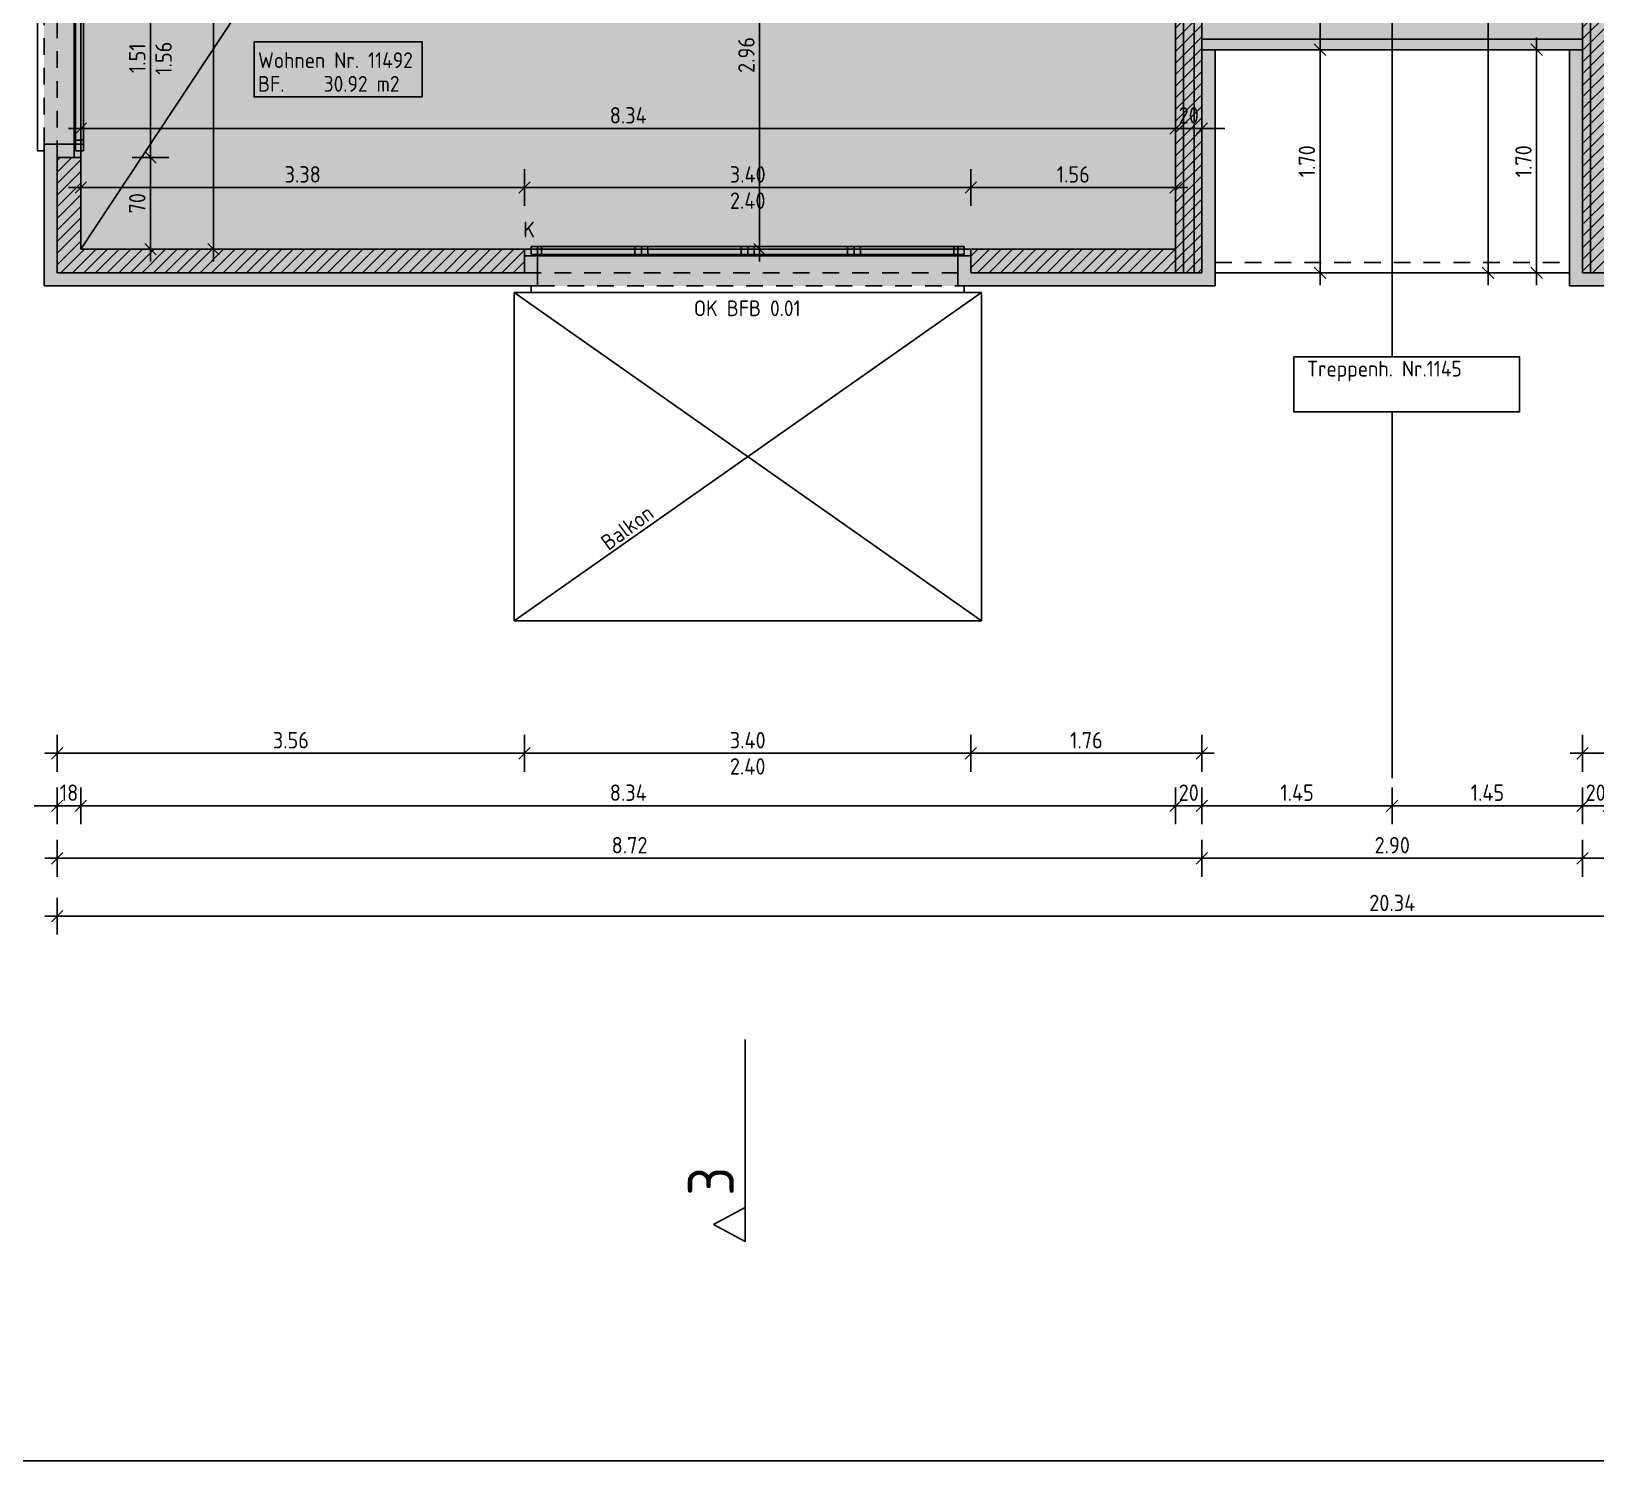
# Model space of a CAD drawing. Header units: metres. Extents: x 1586.5 to 1626.3, y 2286.8 to 2315.7.
# Drawn here: x 1601.27 to 1613.19, y 2286.77 to 2297.66 of the extents above; entities that cross this region are included whole.
import ezdxf
from ezdxf.enums import TextEntityAlignment as Align

# ---------------------------------------------------------------- set-up
doc = ezdxf.new("R2010")
doc.units = ezdxf.units.M
doc.header["$LTSCALE"] = 0.02
doc.header["$MEASUREMENT"] = 0
doc.linetypes.add('VERDECKT', pattern=[9.525, 6.35, -3.175])
for name, color, linetype in [('BEM', 7, 'Continuous'), ('DAEMMUNG', 7, 'Continuous'), ('E-TECHNIK', 30, 'Continuous'), ('FENSTER', 4, 'Continuous'), ('RAHMEN', 7, 'Continuous'), ('SCHRAFFUR', 8, 'Continuous'), ('SONSTIGES', 7, 'Continuous'), ('TEXT', 7, 'Continuous'), ('VERDECKT', 7, 'Continuous'), ('WAND AUSSEN', 7, 'Continuous'), ('WAND INNEN', 7, 'Continuous')]:
    doc.layers.add(name, color=color, linetype=linetype)
doc.layers.add('EBF', color=7, linetype='Continuous', true_color=0x61e5e5)
doc.styles.add('SIMPLEX', font='isocp.shx')
doc.styles.add('TEXT', font='isocp.shx', dxfattribs={"height": 0.12})
doc.dimstyles.new('SIMPLEX 1', dxfattribs={"dimscale": 1.25, "dimtxt": 0.1, "dimasz": 0.07, "dimexe": 0.05, "dimexo": 0.05, "dimgap": 0.03, "dimtad": 1, "dimzin": 0, "dimdsep": 46, "dimtxsty": 'SIMPLEX', "dimblk": 'MCAD', "dimcen": 0.05, "dimdle": 0.05, "dimse1": 1, "dimse2": 1, "dimadec": 0, "dimazin": 0, "dimtfac": 1, "dimtix": 1, "dimtmove": 2, "dimatfit": 3, "dimfxl": 1, "dimtolj": 1, "dimtzin": 0, "dimarcsym": 1})
pattern_1 = [(45, (45.89, -0.57), (-0.0441941738, 0.0441941738), [])]

# ---------------------------------------------------------------- blocks, each defined once
blk = doc.blocks.new('MCAD')
at = {"color": 0}
for p, q in [((0, 1.6), (0, -1.6)), ((1.07, 0), (-1.07, 0)), ((0.5, 0.5), (-0.5, -0.5))]:
    blk.add_line(p, q, dxfattribs=at)
blk = doc.blocks.new('*D23')
at = {"layer": 'BEM', "color": 0, "lineweight": -2, "transparency": 16777216}
blk.add_line((1598.51, 2308.513), (1598.51, 2296.088), dxfattribs=at)
at = {"layer": 'Defpoints', "color": 0, "transparency": 16777216}
for p in [(1601.65, 2308.6), (1598.51, 2296), (1601.65, 2296)]:
    blk.add_point(p, dxfattribs=at)
at = {"layer": 'BEM', "color": 0, "lineweight": -2, "transparency": 16777216, "xscale": 0.08750000000000001, "yscale": 0.08750000000000001, "zscale": 0.08750000000000001}
for p, rotation in [((1598.51, 2308.6), 90), ((1598.51, 2296), 270)]:
    blk.add_blockref('MCAD', p, dxfattribs=dict(at, rotation=rotation))
at = {"layer": 'BEM', "color": 0, "transparency": 16777216, "insert": (1598.41, 2302.3), "char_height": 0.125, "attachment_point": 5, "rotation": 90, "style": 'SIMPLEX'}
blk.add_mtext('\\A1;12.60', dxfattribs=at)
blk = doc.blocks.new('*D24')
at = {"layer": 'BEM', "color": 0, "lineweight": -2, "transparency": 16777216}
for p, q in [((1598.51, 2296.0875), (1598.51, 2296.175)), ((1598.51, 2296), (1598.51, 2295.82)), ((1598.51, 2295.7325), (1598.51, 2295.645))]:
    blk.add_line(p, q, dxfattribs=at)
at = {"layer": 'Defpoints', "color": 0, "transparency": 16777216}
for p in [(1601.65, 2296), (1598.51, 2295.82), (1601.47, 2295.82)]:
    blk.add_point(p, dxfattribs=at)
at = {"layer": 'BEM', "color": 0, "lineweight": -2, "transparency": 16777216, "xscale": 0.08750000000000001, "yscale": 0.08750000000000001, "zscale": 0.08750000000000001}
for p, rotation in [((1598.51, 2296), 270), ((1598.51, 2295.82), 90)]:
    blk.add_blockref('MCAD', p, dxfattribs=dict(at, rotation=rotation))
at = {"layer": 'BEM', "color": 0, "transparency": 16777216, "insert": (1598.41, 2295.91), "char_height": 0.125, "attachment_point": 5, "rotation": 90, "style": 'SIMPLEX'}
blk.add_mtext('\\A1;18', dxfattribs=at)
blk = doc.blocks.new('*D25')
at = {"layer": 'BEM', "color": 0, "lineweight": -2, "transparency": 16777216}
blk.add_line((1597.98, 2308.693), (1597.98, 2295.907), dxfattribs=at)
at = {"layer": 'Defpoints', "color": 0, "transparency": 16777216}
for p in [(1601.47, 2308.78), (1597.98, 2295.82), (1601.47, 2295.82)]:
    blk.add_point(p, dxfattribs=at)
at = {"layer": 'BEM', "color": 0, "lineweight": -2, "transparency": 16777216, "xscale": 0.08750000000000001, "yscale": 0.08750000000000001, "zscale": 0.08750000000000001}
for p, rotation in [((1597.98, 2308.78), 90), ((1597.98, 2295.82), 270)]:
    blk.add_blockref('MCAD', p, dxfattribs=dict(at, rotation=rotation))
at = {"layer": 'BEM', "color": 0, "transparency": 16777216, "insert": (1597.88, 2302.3), "char_height": 0.125, "attachment_point": 5, "rotation": 90, "style": 'SIMPLEX'}
blk.add_mtext('\\A1;12.96', dxfattribs=at)
blk = doc.blocks.new('*D33')
at = {"layer": 'BEM', "color": 0, "lineweight": -2, "transparency": 16777216}
blk.add_line((1598.91, 2298.1225), (1598.91, 2296.7875), dxfattribs=at)
at = {"layer": 'Defpoints', "color": 0, "transparency": 16777216}
for p in [(1601.47, 2298.21), (1598.91, 2296.7), (1601.47, 2296.7)]:
    blk.add_point(p, dxfattribs=at)
at = {"layer": 'BEM', "color": 0, "lineweight": -2, "transparency": 16777216, "xscale": 0.08750000000000001, "yscale": 0.08750000000000001, "zscale": 0.08750000000000001}
for p, rotation in [((1598.91, 2298.21), 90), ((1598.91, 2296.7), 270)]:
    blk.add_blockref('MCAD', p, dxfattribs=dict(at, rotation=rotation))
at = {"layer": 'BEM', "color": 0, "transparency": 16777216, "char_height": 0.125, "attachment_point": 5, "rotation": 90, "style": 'SIMPLEX'}
for s, insert in [('\\A1;1.51', (1598.81, 2297.455)), ('\\A1;1.56', (1599.01, 2297.455))]:
    blk.add_mtext(s, dxfattribs=dict(at, insert=insert))
blk = doc.blocks.new('*D34')
at = {"layer": 'BEM', "color": 0, "lineweight": -2, "transparency": 16777216}
blk.add_line((1598.91, 2296.6125), (1598.91, 2295.9075), dxfattribs=at)
at = {"layer": 'Defpoints', "color": 0, "transparency": 16777216}
for p in [(1601.47, 2296.7), (1598.91, 2295.82), (1601.47, 2295.82)]:
    blk.add_point(p, dxfattribs=at)
at = {"layer": 'BEM', "color": 0, "lineweight": -2, "transparency": 16777216, "xscale": 0.08750000000000001, "yscale": 0.08750000000000001, "zscale": 0.08750000000000001}
for p, rotation in [((1598.91, 2296.7), 90), ((1598.91, 2295.82), 270)]:
    blk.add_blockref('MCAD', p, dxfattribs=dict(at, rotation=rotation))
at = {"layer": 'BEM', "color": 0, "transparency": 16777216, "insert": (1598.81, 2296.26), "char_height": 0.125, "attachment_point": 5, "rotation": 90, "style": 'SIMPLEX'}
blk.add_mtext('\\A1;88', dxfattribs=at)
blk = doc.blocks.new('*D51')
at = {"layer": 'BEM', "color": 0, "lineweight": -2, "transparency": 16777216}
blk.add_line((1602.18, 2298.1225), (1602.18, 2296.7875), dxfattribs=at)
at = {"layer": 'Defpoints', "color": 0, "transparency": 16777216}
for p in [(1601.65, 2298.21), (1601.65, 2296.7), (1602.18, 2296.7)]:
    blk.add_point(p, dxfattribs=at)
at = {"layer": 'BEM', "color": 0, "lineweight": -2, "transparency": 16777216, "xscale": 0.08750000000000001, "yscale": 0.08750000000000001, "zscale": 0.08750000000000001}
for p, rotation in [((1602.18, 2298.21), 90), ((1602.18, 2296.7), 270)]:
    blk.add_blockref('MCAD', p, dxfattribs=dict(at, rotation=rotation))
at = {"layer": 'BEM', "color": 0, "transparency": 16777216, "char_height": 0.125, "attachment_point": 5, "rotation": 90, "style": 'SIMPLEX'}
for s, insert in [('\\A1;1.51', (1602.08, 2297.455)), ('\\A1;1.56', (1602.28, 2297.455))]:
    blk.add_mtext(s, dxfattribs=dict(at, insert=insert))
blk = doc.blocks.new('*D52')
at = {"layer": 'BEM', "color": 0, "lineweight": -2, "transparency": 16777216}
blk.add_line((1602.18, 2296.6125), (1602.18, 2296.0875), dxfattribs=at)
at = {"layer": 'Defpoints', "color": 0, "transparency": 16777216}
for p in [(1601.65, 2296.7), (1601.65, 2296), (1602.18, 2296)]:
    blk.add_point(p, dxfattribs=at)
at = {"layer": 'BEM', "color": 0, "lineweight": -2, "transparency": 16777216, "xscale": 0.08750000000000001, "yscale": 0.08750000000000001, "zscale": 0.08750000000000001}
for p, rotation in [((1602.18, 2296.7), 90), ((1602.18, 2296), 270)]:
    blk.add_blockref('MCAD', p, dxfattribs=dict(at, rotation=rotation))
at = {"layer": 'BEM', "color": 0, "transparency": 16777216, "insert": (1602.08, 2296.35), "char_height": 0.125, "attachment_point": 5, "rotation": 90, "style": 'SIMPLEX'}
blk.add_mtext('\\A1;70', dxfattribs=at)
blk = doc.blocks.new('*D59')
at = {"layer": 'BEM', "color": 0, "lineweight": -2, "transparency": 16777216}
blk.add_line((1602.66, 2299.9925), (1602.66, 2296.0875), dxfattribs=at)
at = {"layer": 'Defpoints', "color": 0, "transparency": 16777216}
for p in [(1601.65, 2300.08), (1601.65, 2296), (1602.66, 2296)]:
    blk.add_point(p, dxfattribs=at)
at = {"layer": 'BEM', "color": 0, "lineweight": -2, "transparency": 16777216, "xscale": 0.08750000000000001, "yscale": 0.08750000000000001, "zscale": 0.08750000000000001}
for p, rotation in [((1602.66, 2300.08), 90), ((1602.66, 2296), 270)]:
    blk.add_blockref('MCAD', p, dxfattribs=dict(at, rotation=rotation))
at = {"layer": 'BEM', "color": 0, "transparency": 16777216, "insert": (1602.56, 2298.04), "char_height": 0.125, "attachment_point": 5, "rotation": 90, "style": 'SIMPLEX'}
blk.add_mtext('\\A1;4.08', dxfattribs=at)
blk = doc.blocks.new('*D90')
at = {"layer": 'BEM', "color": 0, "lineweight": -2, "transparency": 16777216}
blk.add_line((1606.82, 2298.873), (1606.82, 2296.088), dxfattribs=at)
at = {"layer": 'Defpoints', "color": 0, "transparency": 16777216}
for p in [(1607.22, 2298.96), (1606.82, 2296), (1608.43, 2296)]:
    blk.add_point(p, dxfattribs=at)
at = {"layer": 'BEM', "color": 0, "lineweight": -2, "transparency": 16777216, "xscale": 0.08750000000000001, "yscale": 0.08750000000000001, "zscale": 0.08750000000000001}
for p, rotation in [((1606.82, 2298.96), 90), ((1606.82, 2296), 270)]:
    blk.add_blockref('MCAD', p, dxfattribs=dict(at, rotation=rotation))
at = {"layer": 'BEM', "color": 0, "transparency": 16777216, "insert": (1606.72, 2297.48), "char_height": 0.125, "attachment_point": 5, "rotation": 90, "style": 'SIMPLEX'}
blk.add_mtext('\\A1;2.96', dxfattribs=at)
blk = doc.blocks.new('*D100')
at = {"layer": 'BEM', "color": 0, "lineweight": -2, "transparency": 16777216}
blk.add_line((1611.09, 2302.3725), (1611.09, 2297.6075), dxfattribs=at)
at = {"layer": 'Defpoints', "color": 0, "transparency": 16777216}
for p in [(1610.19, 2302.46), (1610.19, 2297.52), (1611.09, 2297.52)]:
    blk.add_point(p, dxfattribs=at)
at = {"layer": 'BEM', "color": 0, "lineweight": -2, "transparency": 16777216, "xscale": 0.08750000000000001, "yscale": 0.08750000000000001, "zscale": 0.08750000000000001}
for p, rotation in [((1611.09, 2302.46), 90), ((1611.09, 2297.52), 270)]:
    blk.add_blockref('MCAD', p, dxfattribs=dict(at, rotation=rotation))
at = {"layer": 'BEM', "color": 0, "transparency": 16777216, "insert": (1610.99, 2299.99), "char_height": 0.125, "attachment_point": 5, "rotation": 90, "style": 'SIMPLEX'}
blk.add_mtext('\\A1;4.94', dxfattribs=at)
blk = doc.blocks.new('*D129')
at = {"layer": 'BEM', "color": 0, "lineweight": -2, "transparency": 16777216}
blk.add_line((1601.7375, 2296.92), (1609.9025, 2296.92), dxfattribs=at)
at = {"layer": 'Defpoints', "color": 0, "transparency": 16777216}
for p in [(1601.65, 2300.08), (1609.99, 2296.92), (1609.99, 2296)]:
    blk.add_point(p, dxfattribs=at)
at = {"layer": 'BEM', "color": 0, "lineweight": -2, "transparency": 16777216, "xscale": 0.08750000000000001, "yscale": 0.08750000000000001, "zscale": 0.08750000000000001, "rotation": 180}
blk.add_blockref('MCAD', (1601.65, 2296.92), dxfattribs=at)
at = {"layer": 'BEM', "color": 0, "lineweight": -2, "transparency": 16777216, "xscale": 0.08750000000000001, "yscale": 0.08750000000000001, "zscale": 0.08750000000000001}
blk.add_blockref('MCAD', (1609.99, 2296.92), dxfattribs=at)
at = {"layer": 'BEM', "color": 0, "transparency": 16777216, "insert": (1605.82, 2297.02), "char_height": 0.125, "attachment_point": 5, "style": 'SIMPLEX'}
blk.add_mtext('\\A1;8.34', dxfattribs=at)
blk = doc.blocks.new('*D130')
at = {"layer": 'BEM', "color": 0, "lineweight": -2, "transparency": 16777216}
blk.add_line((1609.9025, 2296.47), (1608.5175, 2296.47), dxfattribs=at)
at = {"layer": 'Defpoints', "color": 0, "transparency": 16777216}
for p in [(1608.43, 2296.47), (1608.43, 2296), (1609.99, 2296)]:
    blk.add_point(p, dxfattribs=at)
at = {"layer": 'BEM', "color": 0, "lineweight": -2, "transparency": 16777216, "xscale": 0.08750000000000001, "yscale": 0.08750000000000001, "zscale": 0.08750000000000001, "rotation": 180}
blk.add_blockref('MCAD', (1608.43, 2296.47), dxfattribs=at)
at = {"layer": 'BEM', "color": 0, "lineweight": -2, "transparency": 16777216, "xscale": 0.08750000000000001, "yscale": 0.08750000000000001, "zscale": 0.08750000000000001}
blk.add_blockref('MCAD', (1609.99, 2296.47), dxfattribs=at)
at = {"layer": 'BEM', "color": 0, "transparency": 16777216, "insert": (1609.21, 2296.57), "char_height": 0.125, "attachment_point": 5, "style": 'SIMPLEX'}
blk.add_mtext('\\A1;1.56', dxfattribs=at)
blk = doc.blocks.new('*D131')
at = {"layer": 'BEM', "color": 0, "lineweight": -2, "transparency": 16777216}
blk.add_line((1608.342, 2296.47), (1605.118, 2296.47), dxfattribs=at)
at = {"layer": 'Defpoints', "color": 0, "transparency": 16777216}
for p in [(1605.03, 2296.47), (1605.03, 2296), (1608.43, 2296)]:
    blk.add_point(p, dxfattribs=at)
at = {"layer": 'BEM', "color": 0, "lineweight": -2, "transparency": 16777216, "xscale": 0.08750000000000001, "yscale": 0.08750000000000001, "zscale": 0.08750000000000001, "rotation": 180}
blk.add_blockref('MCAD', (1605.03, 2296.47), dxfattribs=at)
at = {"layer": 'BEM', "color": 0, "lineweight": -2, "transparency": 16777216, "xscale": 0.08750000000000001, "yscale": 0.08750000000000001, "zscale": 0.08750000000000001}
blk.add_blockref('MCAD', (1608.43, 2296.47), dxfattribs=at)
at = {"layer": 'BEM', "color": 0, "transparency": 16777216, "char_height": 0.125, "attachment_point": 5, "style": 'SIMPLEX'}
for s, insert in [('\\A1;3.40', (1606.73, 2296.57)), ('\\A1;2.40', (1606.73, 2296.37))]:
    blk.add_mtext(s, dxfattribs=dict(at, insert=insert))
blk = doc.blocks.new('*D132')
at = {"layer": 'BEM', "color": 0, "lineweight": -2, "transparency": 16777216}
blk.add_line((1604.9425, 2296.47), (1601.7375, 2296.47), dxfattribs=at)
at = {"layer": 'Defpoints', "color": 0, "transparency": 16777216}
for p in [(1601.65, 2296.47), (1601.65, 2296), (1605.03, 2296)]:
    blk.add_point(p, dxfattribs=at)
at = {"layer": 'BEM', "color": 0, "lineweight": -2, "transparency": 16777216, "xscale": 0.08750000000000001, "yscale": 0.08750000000000001, "zscale": 0.08750000000000001, "rotation": 180}
blk.add_blockref('MCAD', (1601.65, 2296.47), dxfattribs=at)
at = {"layer": 'BEM', "color": 0, "lineweight": -2, "transparency": 16777216, "xscale": 0.08750000000000001, "yscale": 0.08750000000000001, "zscale": 0.08750000000000001}
blk.add_blockref('MCAD', (1605.03, 2296.47), dxfattribs=at)
at = {"layer": 'BEM', "color": 0, "transparency": 16777216, "insert": (1603.34, 2296.57), "char_height": 0.125, "attachment_point": 5, "style": 'SIMPLEX'}
blk.add_mtext('\\A1;3.38', dxfattribs=at)
blk = doc.blocks.new('*D137')
at = {"layer": 'BEM', "color": 0, "lineweight": -2, "transparency": 16777216}
blk.add_line((1612.37, 2301.0825), (1612.37, 2295.9075), dxfattribs=at)
at = {"layer": 'Defpoints', "color": 0, "transparency": 16777216}
for p in [(1613.09, 2301.17), (1612.37, 2295.82), (1613.09, 2295.82)]:
    blk.add_point(p, dxfattribs=at)
at = {"layer": 'BEM', "color": 0, "lineweight": -2, "transparency": 16777216, "xscale": 0.08750000000000001, "yscale": 0.08750000000000001, "zscale": 0.08750000000000001}
for p, rotation in [((1612.37, 2301.17), 90), ((1612.37, 2295.82), 270)]:
    blk.add_blockref('MCAD', p, dxfattribs=dict(at, rotation=rotation))
at = {"layer": 'BEM', "color": 0, "transparency": 16777216, "insert": (1612.27, 2298.495), "char_height": 0.125, "attachment_point": 5, "rotation": 90, "style": 'SIMPLEX'}
blk.add_mtext('\\A1;5.35', dxfattribs=at)
blk = doc.blocks.new('*D213')
at = {"layer": 'BEM', "color": 0, "lineweight": -2, "transparency": 16777216}
blk.add_line((1612.74, 2297.4325), (1612.74, 2295.9075), dxfattribs=at)
at = {"layer": 'Defpoints', "color": 0, "transparency": 16777216}
for p in [(1613.09, 2297.52), (1612.74, 2295.82), (1612.99, 2295.82)]:
    blk.add_point(p, dxfattribs=at)
at = {"layer": 'BEM', "color": 0, "lineweight": -2, "transparency": 16777216, "xscale": 0.08750000000000001, "yscale": 0.08750000000000001, "zscale": 0.08750000000000001}
for p, rotation in [((1612.74, 2297.52), 90), ((1612.74, 2295.82), 270)]:
    blk.add_blockref('MCAD', p, dxfattribs=dict(at, rotation=rotation))
at = {"layer": 'BEM', "color": 0, "transparency": 16777216, "insert": (1612.64, 2296.67), "char_height": 0.125, "attachment_point": 5, "rotation": 90, "style": 'SIMPLEX'}
blk.add_mtext('\\A1;1.70', dxfattribs=at)
blk = doc.blocks.new('*D226')
at = {"layer": 'BEM', "color": 0, "lineweight": -2, "transparency": 16777216}
for p, q in [((1601.3825, 2291.76), (1601.295, 2291.76)), ((1601.47, 2291.76), (1601.65, 2291.76)), ((1601.7375, 2291.76), (1601.825, 2291.76))]:
    blk.add_line(p, q, dxfattribs=at)
at = {"layer": 'Defpoints', "color": 0, "transparency": 16777216}
for p in [(1601.65, 2296), (1601.47, 2295.82), (1601.65, 2291.76)]:
    blk.add_point(p, dxfattribs=at)
at = {"layer": 'BEM', "color": 0, "lineweight": -2, "transparency": 16777216, "xscale": 0.08750000000000001, "yscale": 0.08750000000000001, "zscale": 0.08750000000000001}
blk.add_blockref('MCAD', (1601.47, 2291.76), dxfattribs=at)
at = {"layer": 'BEM', "color": 0, "lineweight": -2, "transparency": 16777216, "xscale": 0.08750000000000001, "yscale": 0.08750000000000001, "zscale": 0.08750000000000001, "rotation": 180}
blk.add_blockref('MCAD', (1601.65, 2291.76), dxfattribs=at)
at = {"layer": 'BEM', "color": 0, "transparency": 16777216, "insert": (1601.56, 2291.86), "char_height": 0.125, "attachment_point": 5, "style": 'SIMPLEX'}
blk.add_mtext('\\A1;18', dxfattribs=at)
blk = doc.blocks.new('*D227')
at = {"layer": 'BEM', "color": 0, "lineweight": -2, "transparency": 16777216}
blk.add_line((1601.7375, 2291.76), (1609.9025, 2291.76), dxfattribs=at)
at = {"layer": 'Defpoints', "color": 0, "transparency": 16777216}
for p in [(1601.65, 2296), (1609.99, 2296), (1609.99, 2291.76)]:
    blk.add_point(p, dxfattribs=at)
at = {"layer": 'BEM', "color": 0, "lineweight": -2, "transparency": 16777216, "xscale": 0.08750000000000001, "yscale": 0.08750000000000001, "zscale": 0.08750000000000001, "rotation": 180}
blk.add_blockref('MCAD', (1601.65, 2291.76), dxfattribs=at)
at = {"layer": 'BEM', "color": 0, "lineweight": -2, "transparency": 16777216, "xscale": 0.08750000000000001, "yscale": 0.08750000000000001, "zscale": 0.08750000000000001}
blk.add_blockref('MCAD', (1609.99, 2291.76), dxfattribs=at)
at = {"layer": 'BEM', "color": 0, "transparency": 16777216, "insert": (1605.82, 2291.86), "char_height": 0.125, "attachment_point": 5, "style": 'SIMPLEX'}
blk.add_mtext('\\A1;8.34', dxfattribs=at)
blk = doc.blocks.new('*D228')
at = {"layer": 'BEM', "color": 0, "lineweight": -2, "transparency": 16777216}
for p, q in [((1609.902, 2291.76), (1609.815, 2291.76)), ((1609.99, 2291.76), (1610.19, 2291.76)), ((1610.278, 2291.76), (1610.365, 2291.76))]:
    blk.add_line(p, q, dxfattribs=at)
at = {"layer": 'Defpoints', "color": 0, "transparency": 16777216}
for p in [(1609.99, 2296), (1610.19, 2295.82), (1610.19, 2291.76)]:
    blk.add_point(p, dxfattribs=at)
at = {"layer": 'BEM', "color": 0, "lineweight": -2, "transparency": 16777216, "xscale": 0.08750000000000001, "yscale": 0.08750000000000001, "zscale": 0.08750000000000001}
blk.add_blockref('MCAD', (1609.99, 2291.76), dxfattribs=at)
at = {"layer": 'BEM', "color": 0, "lineweight": -2, "transparency": 16777216, "xscale": 0.08750000000000001, "yscale": 0.08750000000000001, "zscale": 0.08750000000000001, "rotation": 180}
blk.add_blockref('MCAD', (1610.19, 2291.76), dxfattribs=at)
at = {"layer": 'BEM', "color": 0, "transparency": 16777216, "insert": (1610.09, 2291.86), "char_height": 0.125, "attachment_point": 5, "style": 'SIMPLEX'}
blk.add_mtext('\\A1;20', dxfattribs=at)
blk = doc.blocks.new('*D229')
at = {"layer": 'BEM', "color": 0, "lineweight": -2, "transparency": 16777216}
blk.add_line((1610.2775, 2291.76), (1611.5525, 2291.76), dxfattribs=at)
at = {"layer": 'Defpoints', "color": 0, "transparency": 16777216}
for p in [(1610.19, 2295.82), (1611.64, 2295.82), (1611.64, 2291.76)]:
    blk.add_point(p, dxfattribs=at)
at = {"layer": 'BEM', "color": 0, "lineweight": -2, "transparency": 16777216, "xscale": 0.08750000000000001, "yscale": 0.08750000000000001, "zscale": 0.08750000000000001, "rotation": 180}
blk.add_blockref('MCAD', (1610.19, 2291.76), dxfattribs=at)
at = {"layer": 'BEM', "color": 0, "lineweight": -2, "transparency": 16777216, "xscale": 0.08750000000000001, "yscale": 0.08750000000000001, "zscale": 0.08750000000000001}
blk.add_blockref('MCAD', (1611.64, 2291.76), dxfattribs=at)
at = {"layer": 'BEM', "color": 0, "transparency": 16777216, "insert": (1610.915, 2291.86), "char_height": 0.125, "attachment_point": 5, "style": 'SIMPLEX'}
blk.add_mtext('\\A1;1.45', dxfattribs=at)
blk = doc.blocks.new('*D230')
at = {"layer": 'BEM', "color": 0, "lineweight": -2, "transparency": 16777216}
blk.add_line((1611.7275, 2291.76), (1613.0025, 2291.76), dxfattribs=at)
at = {"layer": 'Defpoints', "color": 0, "transparency": 16777216}
for p in [(1611.64, 2295.82), (1613.09, 2295.82), (1613.09, 2291.76)]:
    blk.add_point(p, dxfattribs=at)
at = {"layer": 'BEM', "color": 0, "lineweight": -2, "transparency": 16777216, "xscale": 0.08750000000000001, "yscale": 0.08750000000000001, "zscale": 0.08750000000000001, "rotation": 180}
blk.add_blockref('MCAD', (1611.64, 2291.76), dxfattribs=at)
at = {"layer": 'BEM', "color": 0, "lineweight": -2, "transparency": 16777216, "xscale": 0.08750000000000001, "yscale": 0.08750000000000001, "zscale": 0.08750000000000001}
blk.add_blockref('MCAD', (1613.09, 2291.76), dxfattribs=at)
at = {"layer": 'BEM', "color": 0, "transparency": 16777216, "insert": (1612.365, 2291.86), "char_height": 0.125, "attachment_point": 5, "style": 'SIMPLEX'}
blk.add_mtext('\\A1;1.45', dxfattribs=at)
blk = doc.blocks.new('*D231')
at = {"layer": 'BEM', "color": 0, "lineweight": -2, "transparency": 16777216}
for p, q in [((1613.003, 2291.76), (1612.915, 2291.76)), ((1613.09, 2291.76), (1613.29, 2291.76)), ((1613.378, 2291.76), (1613.465, 2291.76))]:
    blk.add_line(p, q, dxfattribs=at)
at = {"layer": 'Defpoints', "color": 0, "transparency": 16777216}
for p in [(1613.09, 2295.82), (1613.29, 2295.82), (1613.29, 2291.76)]:
    blk.add_point(p, dxfattribs=at)
at = {"layer": 'BEM', "color": 0, "lineweight": -2, "transparency": 16777216, "xscale": 0.08750000000000001, "yscale": 0.08750000000000001, "zscale": 0.08750000000000001}
blk.add_blockref('MCAD', (1613.09, 2291.76), dxfattribs=at)
at = {"layer": 'BEM', "color": 0, "lineweight": -2, "transparency": 16777216, "xscale": 0.08750000000000001, "yscale": 0.08750000000000001, "zscale": 0.08750000000000001, "rotation": 180}
blk.add_blockref('MCAD', (1613.29, 2291.76), dxfattribs=at)
at = {"layer": 'BEM', "color": 0, "transparency": 16777216, "insert": (1613.19, 2291.86), "char_height": 0.125, "attachment_point": 5, "style": 'SIMPLEX'}
blk.add_mtext('\\A1;20', dxfattribs=at)
blk = doc.blocks.new('*D234')
at = {"layer": 'BEM', "color": 0, "lineweight": -2, "transparency": 16777216}
blk.add_line((1601.5575, 2292.16), (1604.9425, 2292.16), dxfattribs=at)
at = {"layer": 'Defpoints', "color": 0, "transparency": 16777216}
for p in [(1601.47, 2295.82), (1605.03, 2295.82), (1605.03, 2292.16)]:
    blk.add_point(p, dxfattribs=at)
at = {"layer": 'BEM', "color": 0, "lineweight": -2, "transparency": 16777216, "xscale": 0.08750000000000001, "yscale": 0.08750000000000001, "zscale": 0.08750000000000001, "rotation": 180}
blk.add_blockref('MCAD', (1601.47, 2292.16), dxfattribs=at)
at = {"layer": 'BEM', "color": 0, "lineweight": -2, "transparency": 16777216, "xscale": 0.08750000000000001, "yscale": 0.08750000000000001, "zscale": 0.08750000000000001}
blk.add_blockref('MCAD', (1605.03, 2292.16), dxfattribs=at)
at = {"layer": 'BEM', "color": 0, "transparency": 16777216, "insert": (1603.25, 2292.26), "char_height": 0.125, "attachment_point": 5, "style": 'SIMPLEX'}
blk.add_mtext('\\A1;3.56', dxfattribs=at)
blk = doc.blocks.new('*D235')
at = {"layer": 'BEM', "color": 0, "lineweight": -2, "transparency": 16777216}
blk.add_line((1605.118, 2292.16), (1608.342, 2292.16), dxfattribs=at)
at = {"layer": 'Defpoints', "color": 0, "transparency": 16777216}
for p in [(1605.03, 2295.82), (1608.43, 2295.82), (1608.43, 2292.16)]:
    blk.add_point(p, dxfattribs=at)
at = {"layer": 'BEM', "color": 0, "lineweight": -2, "transparency": 16777216, "xscale": 0.08750000000000001, "yscale": 0.08750000000000001, "zscale": 0.08750000000000001, "rotation": 180}
blk.add_blockref('MCAD', (1605.03, 2292.16), dxfattribs=at)
at = {"layer": 'BEM', "color": 0, "lineweight": -2, "transparency": 16777216, "xscale": 0.08750000000000001, "yscale": 0.08750000000000001, "zscale": 0.08750000000000001}
blk.add_blockref('MCAD', (1608.43, 2292.16), dxfattribs=at)
at = {"layer": 'BEM', "color": 0, "transparency": 16777216, "char_height": 0.125, "attachment_point": 5, "style": 'SIMPLEX'}
for s, insert in [('\\A1;3.40', (1606.73, 2292.26)), ('\\A1;2.40', (1606.73, 2292.06))]:
    blk.add_mtext(s, dxfattribs=dict(at, insert=insert))
blk = doc.blocks.new('*D236')
at = {"layer": 'BEM', "color": 0, "lineweight": -2, "transparency": 16777216}
blk.add_line((1608.5175, 2292.16), (1610.1025, 2292.16), dxfattribs=at)
at = {"layer": 'Defpoints', "color": 0, "transparency": 16777216}
for p in [(1608.43, 2295.82), (1610.19, 2295.82), (1610.19, 2292.16)]:
    blk.add_point(p, dxfattribs=at)
at = {"layer": 'BEM', "color": 0, "lineweight": -2, "transparency": 16777216, "xscale": 0.08750000000000001, "yscale": 0.08750000000000001, "zscale": 0.08750000000000001, "rotation": 180}
blk.add_blockref('MCAD', (1608.43, 2292.16), dxfattribs=at)
at = {"layer": 'BEM', "color": 0, "lineweight": -2, "transparency": 16777216, "xscale": 0.08750000000000001, "yscale": 0.08750000000000001, "zscale": 0.08750000000000001}
blk.add_blockref('MCAD', (1610.19, 2292.16), dxfattribs=at)
at = {"layer": 'BEM', "color": 0, "transparency": 16777216, "insert": (1609.31, 2292.26), "char_height": 0.125, "attachment_point": 5, "style": 'SIMPLEX'}
blk.add_mtext('\\A1;1.76', dxfattribs=at)
blk = doc.blocks.new('*D237')
at = {"layer": 'BEM', "color": 0, "lineweight": -2, "transparency": 16777216}
blk.add_line((1613.1775, 2292.16), (1614.7525, 2292.16), dxfattribs=at)
at = {"layer": 'Defpoints', "color": 0, "transparency": 16777216}
for p in [(1613.09, 2295.82), (1614.84, 2295.82), (1614.84, 2292.16)]:
    blk.add_point(p, dxfattribs=at)
at = {"layer": 'BEM', "color": 0, "lineweight": -2, "transparency": 16777216, "xscale": 0.08750000000000001, "yscale": 0.08750000000000001, "zscale": 0.08750000000000001, "rotation": 180}
blk.add_blockref('MCAD', (1613.09, 2292.16), dxfattribs=at)
at = {"layer": 'BEM', "color": 0, "lineweight": -2, "transparency": 16777216, "xscale": 0.08750000000000001, "yscale": 0.08750000000000001, "zscale": 0.08750000000000001}
blk.add_blockref('MCAD', (1614.84, 2292.16), dxfattribs=at)
at = {"layer": 'BEM', "color": 0, "transparency": 16777216, "insert": (1613.965, 2292.26), "char_height": 0.125, "attachment_point": 5, "style": 'SIMPLEX'}
blk.add_mtext('\\A1;1.75', dxfattribs=at)
blk = doc.blocks.new('*D240')
at = {"layer": 'BEM', "color": 0, "lineweight": -2, "transparency": 16777216}
blk.add_line((1601.558, 2291.36), (1610.102, 2291.36), dxfattribs=at)
at = {"layer": 'Defpoints', "color": 0, "transparency": 16777216}
for p in [(1601.47, 2295.82), (1610.19, 2295.82), (1610.19, 2291.36)]:
    blk.add_point(p, dxfattribs=at)
at = {"layer": 'BEM', "color": 0, "lineweight": -2, "transparency": 16777216, "xscale": 0.08750000000000001, "yscale": 0.08750000000000001, "zscale": 0.08750000000000001, "rotation": 180}
blk.add_blockref('MCAD', (1601.47, 2291.36), dxfattribs=at)
at = {"layer": 'BEM', "color": 0, "lineweight": -2, "transparency": 16777216, "xscale": 0.08750000000000001, "yscale": 0.08750000000000001, "zscale": 0.08750000000000001}
blk.add_blockref('MCAD', (1610.19, 2291.36), dxfattribs=at)
at = {"layer": 'BEM', "color": 0, "transparency": 16777216, "insert": (1605.83, 2291.46), "char_height": 0.125, "attachment_point": 5, "style": 'SIMPLEX'}
blk.add_mtext('\\A1;8.72', dxfattribs=at)
blk = doc.blocks.new('*D241')
at = {"layer": 'BEM', "color": 0, "lineweight": -2, "transparency": 16777216}
blk.add_line((1610.278, 2291.36), (1613.003, 2291.36), dxfattribs=at)
at = {"layer": 'Defpoints', "color": 0, "transparency": 16777216}
for p in [(1610.19, 2295.82), (1613.09, 2295.82), (1613.09, 2291.36)]:
    blk.add_point(p, dxfattribs=at)
at = {"layer": 'BEM', "color": 0, "lineweight": -2, "transparency": 16777216, "xscale": 0.08750000000000001, "yscale": 0.08750000000000001, "zscale": 0.08750000000000001, "rotation": 180}
blk.add_blockref('MCAD', (1610.19, 2291.36), dxfattribs=at)
at = {"layer": 'BEM', "color": 0, "lineweight": -2, "transparency": 16777216, "xscale": 0.08750000000000001, "yscale": 0.08750000000000001, "zscale": 0.08750000000000001}
blk.add_blockref('MCAD', (1613.09, 2291.36), dxfattribs=at)
at = {"layer": 'BEM', "color": 0, "transparency": 16777216, "insert": (1611.64, 2291.46), "char_height": 0.125, "attachment_point": 5, "style": 'SIMPLEX'}
blk.add_mtext('\\A1;2.90', dxfattribs=at)
blk = doc.blocks.new('*D242')
at = {"layer": 'BEM', "color": 0, "lineweight": -2, "transparency": 16777216}
blk.add_line((1613.178, 2291.36), (1621.723, 2291.36), dxfattribs=at)
at = {"layer": 'Defpoints', "color": 0, "transparency": 16777216}
for p in [(1613.09, 2295.82), (1621.81, 2295.82), (1621.81, 2291.36)]:
    blk.add_point(p, dxfattribs=at)
at = {"layer": 'BEM', "color": 0, "lineweight": -2, "transparency": 16777216, "xscale": 0.08750000000000001, "yscale": 0.08750000000000001, "zscale": 0.08750000000000001, "rotation": 180}
blk.add_blockref('MCAD', (1613.09, 2291.36), dxfattribs=at)
at = {"layer": 'BEM', "color": 0, "lineweight": -2, "transparency": 16777216, "xscale": 0.08750000000000001, "yscale": 0.08750000000000001, "zscale": 0.08750000000000001}
blk.add_blockref('MCAD', (1621.81, 2291.36), dxfattribs=at)
at = {"layer": 'BEM', "color": 0, "transparency": 16777216, "insert": (1617.45, 2291.46), "char_height": 0.125, "attachment_point": 5, "style": 'SIMPLEX'}
blk.add_mtext('\\A1;8.72', dxfattribs=at)
blk = doc.blocks.new('*D243')
at = {"layer": 'BEM', "color": 0, "lineweight": -2, "transparency": 16777216}
blk.add_line((1601.558, 2290.92), (1621.723, 2290.92), dxfattribs=at)
at = {"layer": 'Defpoints', "color": 0, "transparency": 16777216}
for p in [(1601.47, 2295.82), (1621.81, 2295.82), (1621.81, 2290.92)]:
    blk.add_point(p, dxfattribs=at)
at = {"layer": 'BEM', "color": 0, "lineweight": -2, "transparency": 16777216, "xscale": 0.08750000000000001, "yscale": 0.08750000000000001, "zscale": 0.08750000000000001, "rotation": 180}
blk.add_blockref('MCAD', (1601.47, 2290.92), dxfattribs=at)
at = {"layer": 'BEM', "color": 0, "lineweight": -2, "transparency": 16777216, "xscale": 0.08750000000000001, "yscale": 0.08750000000000001, "zscale": 0.08750000000000001}
blk.add_blockref('MCAD', (1621.81, 2290.92), dxfattribs=at)
at = {"layer": 'BEM', "color": 0, "transparency": 16777216, "insert": (1611.64, 2291.02), "char_height": 0.125, "attachment_point": 5, "style": 'SIMPLEX'}
blk.add_mtext('\\A1;20.34', dxfattribs=at)
blk = doc.blocks.new('*D245')
at = {"layer": 'BEM', "color": 0, "lineweight": -2, "transparency": 16777216}
blk.add_line((1611.09, 2297.4325), (1611.09, 2295.9075), dxfattribs=at)
at = {"layer": 'Defpoints', "color": 0, "transparency": 16777216}
for p in [(1610.29, 2297.52), (1610.29, 2295.82), (1611.09, 2295.82)]:
    blk.add_point(p, dxfattribs=at)
at = {"layer": 'BEM', "color": 0, "lineweight": -2, "transparency": 16777216, "xscale": 0.08750000000000001, "yscale": 0.08750000000000001, "zscale": 0.08750000000000001}
for p, rotation in [((1611.09, 2297.52), 90), ((1611.09, 2295.82), 270)]:
    blk.add_blockref('MCAD', p, dxfattribs=dict(at, rotation=rotation))
at = {"layer": 'BEM', "color": 0, "transparency": 16777216, "insert": (1610.99, 2296.67), "char_height": 0.125, "attachment_point": 5, "rotation": 90, "style": 'SIMPLEX'}
blk.add_mtext('\\A1;1.70', dxfattribs=at)
blk = doc.blocks.new('*D246')
at = {"layer": 'BEM', "color": 0, "lineweight": -2, "transparency": 16777216}
for p, q in [((1609.902, 2296.92), (1609.815, 2296.92)), ((1609.99, 2296.92), (1610.19, 2296.92)), ((1610.277, 2296.92), (1610.365, 2296.92))]:
    blk.add_line(p, q, dxfattribs=at)
at = {"layer": 'Defpoints', "color": 0, "transparency": 16777216}
for p in [(1610.19, 2296.92), (1609.99, 2296), (1610.19, 2295.82)]:
    blk.add_point(p, dxfattribs=at)
at = {"layer": 'BEM', "color": 0, "lineweight": -2, "transparency": 16777216, "xscale": 0.08750000000000001, "yscale": 0.08750000000000001, "zscale": 0.08750000000000001}
blk.add_blockref('MCAD', (1609.99, 2296.92), dxfattribs=at)
at = {"layer": 'BEM', "color": 0, "lineweight": -2, "transparency": 16777216, "xscale": 0.08750000000000001, "yscale": 0.08750000000000001, "zscale": 0.08750000000000001, "rotation": 180}
blk.add_blockref('MCAD', (1610.19, 2296.92), dxfattribs=at)
at = {"layer": 'BEM', "color": 0, "transparency": 16777216, "insert": (1610.09, 2297.02), "char_height": 0.125, "attachment_point": 5, "style": 'SIMPLEX'}
blk.add_mtext('\\A1;20', dxfattribs=at)

msp = doc.modelspace()

# ---------------------------------------------------------------- hatches: boundary and pattern name
at = {"layer": 'EBF', "transparency": 33554534}
h = msp.add_hatch(color=256, dxfattribs=at)
h.dxf.hatch_style = 1
h.paths.add_polyline_path([(1621.91, 2306.02), (1613.01, 2306.02), (1613.01, 2304.22), (1610.27, 2304.22), (1610.27, 2308.88), (1601.37, 2308.88), (1601.37, 2295.72), (1610.29, 2295.72), (1610.29, 2297.52), (1612.99, 2297.52), (1612.99, 2295.72), (1621.91, 2295.72)])
at = {"layer": 'SCHRAFFUR'}
h = msp.add_hatch(dxfattribs=at)
h.set_pattern_fill('ANSI31', color=256, scale=0.5, style=0)
h.set_pattern_definition(pattern_1)
h.paths.add_polyline_path([(1610.19, 2302.46), (1609.99, 2302.46), (1609.99, 2295.82), (1610.19, 2295.82)])
h = msp.add_hatch(dxfattribs=at)
h.set_pattern_fill('ANSI31', color=256, scale=0.5, style=0)
h.set_pattern_definition(pattern_1)
h.paths.add_polyline_path([(1613.09, 2295.82), (1613.29, 2295.82), (1613.29, 2301.17), (1613.09, 2301.17)])
h = msp.add_hatch(dxfattribs=at)
h.set_pattern_fill('ANSI31', color=256, scale=0.5, style=0)
h.set_pattern_definition(pattern_1)
h.paths.add_polyline_path([(1605.03, 2295.82), (1605.03, 2296), (1601.65, 2296), (1601.65, 2296.7), (1601.47, 2296.7), (1601.47, 2295.82)])
h = msp.add_hatch(dxfattribs=at)
h.set_pattern_fill('ANSI31', color=256, scale=0.5, style=0)
h.set_pattern_definition(pattern_1)
h.paths.add_polyline_path([(1609.99, 2295.82), (1609.99, 2296), (1608.43, 2296), (1608.43, 2295.82)])

# ---------------------------------------------------------------- linework, layer by layer
at = {"layer": 'DAEMMUNG'}
for points in [[(1613.09, 2297.6), (1610.19, 2297.6)], [(1613.09, 2297.52), (1610.19, 2297.52)], [(1610.29, 2297.52), (1610.29, 2295.72)], [(1612.99, 2297.52), (1612.99, 2295.72)], [(1601.37, 2296.8), (1601.61, 2296.8)], [(1601.37, 2295.72), (1601.37, 2296.8)], [(1605.13, 2295.72), (1605.13, 2295.96)], [(1608.33, 2295.72), (1608.33, 2295.96)], [(1610.29, 2295.82), (1612.99, 2295.82)], [(1601.37, 2295.72), (1605.13, 2295.72)], [(1608.33, 2295.72), (1610.29, 2295.72)], [(1612.99, 2295.72), (1614.94, 2295.72)]]:
    msp.add_lwpolyline(points, dxfattribs=at)
at = {"layer": 'E-TECHNIK'}
for points in [[(1601.61, 2298.16), (1601.61, 2296.75)], [(1601.67, 2298.16), (1601.67, 2296.75)], [(1601.61, 2296.83), (1601.67, 2296.83)], [(1601.61, 2296.8), (1601.67, 2296.8)], [(1601.67, 2296.75), (1601.61, 2296.75)], [(1605.08, 2296.02), (1605.08, 2295.96)], [(1608.38, 2296.02), (1605.08, 2296.02)], [(1608.38, 2295.96), (1605.08, 2295.96)], [(1605.13, 2295.96), (1605.13, 2296.02)], [(1605.16, 2295.96), (1605.16, 2296.02)], [(1605.87, 2296.02), (1605.87, 2295.96)], [(1605.92, 2296.02), (1605.92, 2295.96)], [(1605.97, 2296.02), (1605.97, 2295.96)], [(1606.68, 2296.02), (1606.68, 2295.96)], [(1606.73, 2296.02), (1606.73, 2295.96)], [(1606.78, 2296.02), (1606.78, 2295.96)], [(1607.49, 2296.02), (1607.49, 2295.96)], [(1607.54, 2296.02), (1607.54, 2295.96)], [(1607.59, 2296.02), (1607.59, 2295.96)], [(1608.3, 2295.96), (1608.3, 2296.02)], [(1608.33, 2295.96), (1608.33, 2296.02)], [(1608.38, 2296.02), (1608.38, 2295.96)]]:
    msp.add_lwpolyline(points, dxfattribs=at)
at = {"layer": 'FENSTER', "linetype": 'VERDECKT'}
for points in [[(1601.47, 2296.7), (1601.47, 2298.21)], [(1601.37, 2296.8), (1601.37, 2298.11)], [(1605.03, 2295.82), (1608.43, 2295.82)], [(1605.13, 2295.72), (1608.33, 2295.72)]]:
    msp.add_lwpolyline(points, dxfattribs=at)
at = {"layer": 'FENSTER'}
for points in [[(1601.6, 2296.7), (1601.6, 2298.21)], [(1601.65, 2296.7), (1601.65, 2298.21)], [(1601.32, 2296.75), (1601.32, 2298.16)], [(1601.37, 2296.75), (1601.32, 2296.75)], [(1605.03, 2296), (1608.43, 2296)], [(1605.03, 2295.95), (1608.43, 2295.95)], [(1605.08, 2295.67), (1608.38, 2295.67)]]:
    msp.add_lwpolyline(points, dxfattribs=at)
at = {"layer": 'RAHMEN'}
msp.add_lwpolyline([(1586.48, 2315.67), (1626.2718, 2315.67), (1626.2718, 2286.7711), (1586.48, 2286.7711)], close=True, dxfattribs=at)
at = {"layer": 'SCHRAFFUR'}
for points in [[(1610.05, 2295.82), (1610.05, 2302.46)], [(1610.13, 2295.82), (1610.13, 2302.46)], [(1613.15, 2295.82), (1613.15, 2301.17)]]:
    msp.add_lwpolyline(points, dxfattribs=at)
at = {"layer": 'SONSTIGES'}
for points in [[(1601.65, 2296), (1609.99, 2308.6)], [(1604.95, 2295.67), (1604.95, 2293.17)], [(1608.51, 2295.67), (1604.95, 2295.67)], [(1604.95, 2293.17), (1608.51, 2295.67)], [(1608.51, 2293.17), (1604.95, 2295.67)], [(1605.08, 2295.72), (1605.08, 2295.67)], [(1608.38, 2295.72), (1608.38, 2295.67)], [(1608.51, 2295.67), (1608.51, 2293.17)], [(1608.51, 2293.17), (1604.95, 2293.17)]]:
    msp.add_lwpolyline(points, dxfattribs=at)
at = {"layer": 'TEXT'}
for points in [[(1611.64, 2295.18), (1611.64, 2313.1)], [(1611.64, 2294.76), (1611.64, 2291.97)], [(1606.71, 2289.98), (1606.71, 2288.44)], [(1606.71, 2288.7), (1606.47, 2288.57)], [(1606.71, 2288.44), (1606.47, 2288.57)]]:
    msp.add_lwpolyline(points, dxfattribs=at)
for points in [[(1602.97, 2297.58), (1604.25, 2297.58), (1604.25, 2297.16), (1602.97, 2297.16)], [(1610.89, 2295.18), (1612.61, 2295.18), (1612.61, 2294.76), (1610.89, 2294.76)]]:
    msp.add_lwpolyline(points, close=True, dxfattribs=at)
at = {"layer": 'VERDECKT', "linetype": 'VERDECKT'}
msp.add_lwpolyline([(1610.29, 2295.9), (1612.99, 2295.9)], dxfattribs=at)
at = {"layer": 'WAND AUSSEN'}
for points in [[(1601.47, 2296.7), (1601.65, 2296.7)], [(1601.47, 2296.7), (1601.47, 2295.82)], [(1601.65, 2296.7), (1601.65, 2296)], [(1601.65, 2296), (1605.03, 2296)], [(1605.03, 2296), (1605.03, 2295.82)], [(1608.43, 2296), (1608.43, 2295.82)], [(1608.43, 2296), (1609.99, 2296)], [(1601.47, 2295.82), (1605.03, 2295.82)], [(1608.43, 2295.82), (1610.19, 2295.82)], [(1613.09, 2295.82), (1614.84, 2295.82)]]:
    msp.add_lwpolyline(points, dxfattribs=at)
at = {"layer": 'WAND INNEN'}
for points in [[(1609.99, 2302.46), (1609.99, 2295.82)], [(1610.19, 2302.46), (1610.19, 2295.82)], [(1613.09, 2301.17), (1613.09, 2295.82)]]:
    msp.add_lwpolyline(points, dxfattribs=at)

# ---------------------------------------------------------------- texts
at = {"layer": 'TEXT', "style": 'TEXT'}
for s, p in [('Wohnen Nr. 11492', (1603, 2297.38)), ('BF.', (1603, 2297.2)), ('30.92 m2', (1603.5, 2297.2)), ('K', (1605.02, 2296.09)), ('OK BFB 0.01', (1606.32, 2295.49)), ('Treppenh. Nr.1145', (1610.99, 2295.03))]:
    msp.add_text(s, height=0.12, dxfattribs=at).set_placement(p)
msp.add_text('Balkon', height=0.12, rotation=36.57303, dxfattribs=at).set_placement((1605.67, 2293.7))
msp.add_text('3', height=0.35, rotation=90, dxfattribs=at).set_placement((1606.45, 2288.9), align=Align.MIDDLE_CENTER)

# ---------------------------------------------------------------- dimensions: what is measured, and where the dimension line sits
at = {"layer": 'BEM'}
for base, p1, p2, picture, middle in [((1597.98, 2295.82), (1601.47, 2308.78), (1601.47, 2295.82), '*D25', (1597.88, 2302.3)), ((1598.51, 2296), (1601.65, 2308.6), (1601.65, 2296), '*D23', (1598.41, 2302.3)), ((1611.09, 2297.52), (1610.19, 2302.46), (1610.19, 2297.52), '*D100', (1610.99, 2299.99)), ((1612.37, 2295.82), (1613.09, 2301.17), (1613.09, 2295.82), '*D137', (1612.27, 2298.495)), ((1602.66, 2296), (1601.65, 2300.08), (1601.65, 2296), '*D59', (1602.56, 2298.04)), ((1606.82, 2296), (1607.22, 2298.96), (1608.43, 2296), '*D90', (1606.72, 2297.48)), ((1611.09, 2295.82), (1610.29, 2297.52), (1610.29, 2295.82), '*D245', (1610.99, 2296.67)), ((1612.74, 2295.82), (1613.09, 2297.52), (1612.99, 2295.82), '*D213', (1612.64, 2296.67))]:
    dim = msp.add_linear_dim(base=base, p1=p1, p2=p2, angle=90, dimstyle='SIMPLEX 1', dxfattribs=at)
    dim.commit()
    dim.dimension.update_dxf_attribs({"geometry": picture, "text_midpoint": middle})
for base, p1, p2, picture, middle in [((1609.99, 2296.92), (1601.65, 2300.08), (1609.99, 2296), '*D129', (1605.82, 2297.02)), ((1601.65, 2296.47), (1605.03, 2296), (1601.65, 2296), '*D132', (1603.34, 2296.57)), ((1608.43, 2296.47), (1609.99, 2296), (1608.43, 2296), '*D130', (1609.21, 2296.57)), ((1609.99, 2291.76), (1601.65, 2296), (1609.99, 2296), '*D227', (1605.82, 2291.86)), ((1605.03, 2292.16), (1601.47, 2295.82), (1605.03, 2295.82), '*D234', (1603.25, 2292.26)), ((1610.19, 2291.36), (1601.47, 2295.82), (1610.19, 2295.82), '*D240', (1605.83, 2291.46)), ((1621.81, 2290.92), (1601.47, 2295.82), (1621.81, 2295.82), '*D243', (1611.64, 2291.02)), ((1610.19, 2292.16), (1608.43, 2295.82), (1610.19, 2295.82), '*D236', (1609.31, 2292.26)), ((1611.64, 2291.76), (1610.19, 2295.82), (1611.64, 2295.82), '*D229', (1610.915, 2291.86)), ((1613.09, 2291.36), (1610.19, 2295.82), (1613.09, 2295.82), '*D241', (1611.64, 2291.46)), ((1613.09, 2291.76), (1611.64, 2295.82), (1613.09, 2295.82), '*D230', (1612.365, 2291.86)), ((1614.84, 2292.16), (1613.09, 2295.82), (1614.84, 2295.82), '*D237', (1613.965, 2292.26)), ((1621.81, 2291.36), (1613.09, 2295.82), (1621.81, 2295.82), '*D242', (1617.45, 2291.46))]:
    dim = msp.add_linear_dim(base=base, p1=p1, p2=p2, dimstyle='SIMPLEX 1', dxfattribs=at)
    dim.commit()
    dim.dimension.update_dxf_attribs({"geometry": picture, "text_midpoint": middle})
for base, p1, p2, picture, middle in [((1598.91, 2296.7), (1601.47, 2298.21), (1601.47, 2296.7), '*D33', (1598.91, 2297.455)), ((1602.18, 2296.7), (1601.65, 2298.21), (1601.65, 2296.7), '*D51', (1602.18, 2297.455))]:
    dim = msp.add_linear_dim(base=base, p1=p1, p2=p2, angle=90, text='<>\\X1.56', dimstyle='SIMPLEX 1', dxfattribs=at)
    dim.commit()
    dim.dimension.update_dxf_attribs({"geometry": picture, "text_midpoint": middle})
for base, p1, p2, picture, middle in [((1610.19, 2296.92), (1609.99, 2296), (1610.19, 2295.82), '*D246', (1610.09, 2297.02)), ((1601.65, 2291.76), (1601.47, 2295.82), (1601.65, 2296), '*D226', (1601.56, 2291.86)), ((1610.19, 2291.76), (1609.99, 2296), (1610.19, 2295.82), '*D228', (1610.09, 2291.86)), ((1613.29, 2291.76), (1613.09, 2295.82), (1613.29, 2295.82), '*D231', (1613.19, 2291.86))]:
    dim = msp.add_linear_dim(base=base, p1=p1, p2=p2, dimstyle='SIMPLEX 1', override={"dimdec": 0, "dimlfac": 100}, dxfattribs=at)
    dim.commit()
    dim.dimension.update_dxf_attribs({"geometry": picture, "text_midpoint": middle})
for base, p1, p2, picture, middle in [((1598.91, 2295.82), (1601.47, 2296.7), (1601.47, 2295.82), '*D34', (1598.81, 2296.26)), ((1602.18, 2296), (1601.65, 2296.7), (1601.65, 2296), '*D52', (1602.08, 2296.35)), ((1598.51, 2295.82), (1601.65, 2296), (1601.47, 2295.82), '*D24', (1598.41, 2295.91))]:
    dim = msp.add_linear_dim(base=base, p1=p1, p2=p2, angle=90, dimstyle='SIMPLEX 1', override={"dimdec": 0, "dimlfac": 100}, dxfattribs=at)
    dim.commit()
    dim.dimension.update_dxf_attribs({"geometry": picture, "text_midpoint": middle})
for base, p1, p2, picture, middle in [((1605.03, 2296.47), (1608.43, 2296), (1605.03, 2296), '*D131', (1606.73, 2296.47)), ((1608.43, 2292.16), (1605.03, 2295.82), (1608.43, 2295.82), '*D235', (1606.73, 2292.16))]:
    dim = msp.add_linear_dim(base=base, p1=p1, p2=p2, text='<>\\X2.40', dimstyle='SIMPLEX 1', dxfattribs=at)
    dim.commit()
    dim.dimension.update_dxf_attribs({"geometry": picture, "text_midpoint": middle})

doc.saveas('drawing.dxf')
